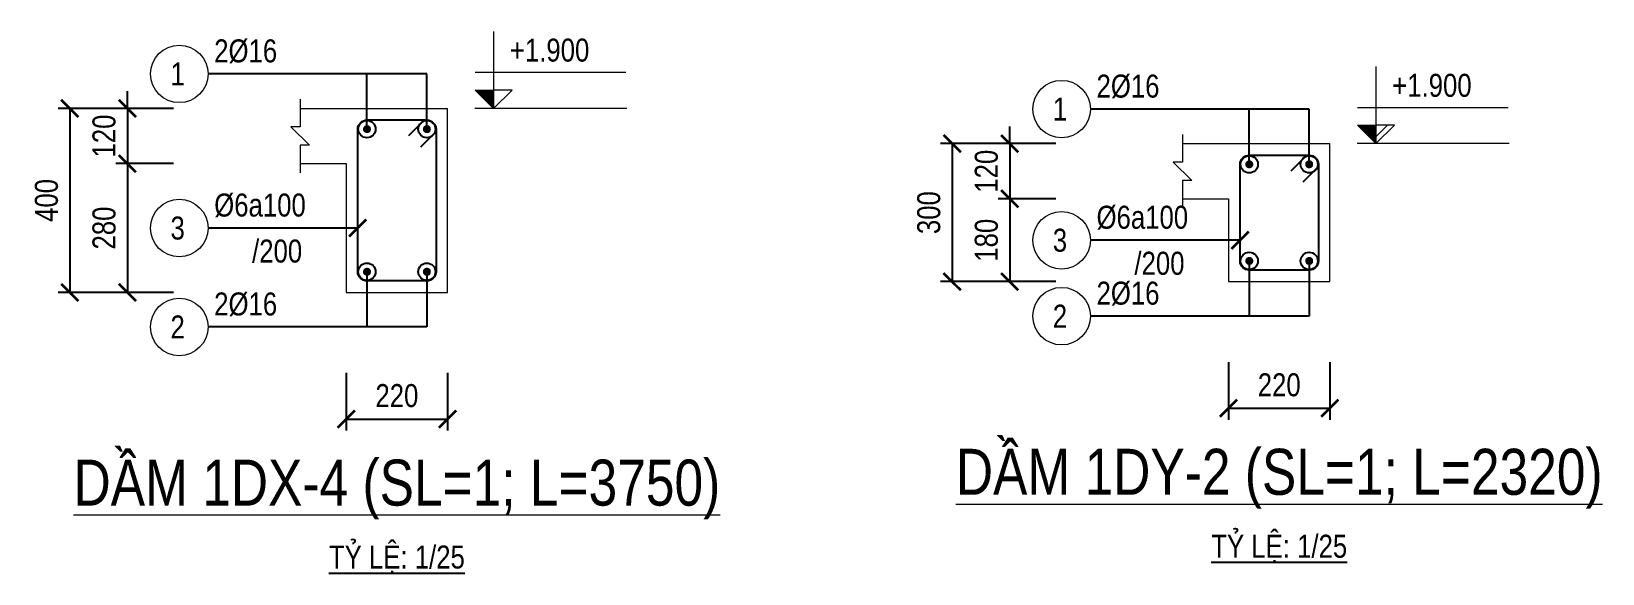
# Model space of a CAD drawing. Extents: x -165145 to 691808, y -202842 to 311040.
# Drawn here: x 277321 to 280731, y -87752 to -86573 of the extents above; entities that cross this region are included whole.
import ezdxf
from ezdxf.enums import TextEntityAlignment as Align

# ---------------------------------------------------------------- set-up
doc = ezdxf.new("R2010")
doc.units = 0
doc.header["$LTSCALE"] = 10
doc.header["$MEASUREMENT"] = 0
doc.layers.get('0').update_dxf_attribs({"linetype": 'CONTINUOUS'})
doc.layers.get('Defpoints').update_dxf_attribs({"color": 5, "linetype": 'CONTINUOUS'})
for name, color, linetype, lineweight in [('DCE_BaoBeTong', 4, 'CONTINUOUS', 18), ('DCE_Block', 8, 'CONTINUOUS', 9), ('DCE_Dim', 254, 'CONTINUOUS', 9), ('DCE_MCZiCZac', 144, 'CONTINUOUS', 13), ('DCE_ThepChu', 1, 'CONTINUOUS', 35), ('DCE_ThepChu.TTT', 5, 'CONTINUOUS', 35), ('DCE_ThepDai', 220, 'CONTINUOUS', 25)]:
    doc.layers.add(name, color=color, linetype=linetype, lineweight=lineweight)
doc.styles.add('Dce_Text', font='arial.ttf', dxfattribs={"width": 0.8})
doc.dimstyles.new('Dce_207MV', dxfattribs={"dimscale": 25, "dimtxt": 2.5, "dimasz": 1.5, "dimexe": 1, "dimexo": 2, "dimgap": 1, "dimtad": 1, "dimdec": 0, "dimrnd": 5, "dimtxsty": 'Dce_Text', "dimblk": 'ARCHTICK', "dimcen": 2.5, "dimclrd": 8, "dimclre": 8, "dimclrt": 3, "dimadec": 0, "dimazin": 0, "dimtfac": 1, "dimtdec": 0, "dimtix": 1, "dimtmove": 2, "dimatfit": 3, "dimldrblk": 'DOTBLANK', "dimfxl": 1, "dimarcsym": 0})
doc.dimstyles.new('Dce_208MV', dxfattribs={"dimscale": 25, "dimtxt": 2.5, "dimasz": 1.5, "dimexe": 1, "dimexo": 2, "dimgap": 1, "dimtad": 1, "dimdec": 0, "dimrnd": 5, "dimtxsty": 'Dce_Text', "dimblk": 'ARCHTICK', "dimcen": 2.5, "dimclrd": 8, "dimclre": 8, "dimclrt": 3, "dimadec": 0, "dimazin": 0, "dimtfac": 1, "dimtdec": 0, "dimtix": 1, "dimtmove": 2, "dimatfit": 3, "dimldrblk": 'ARCHTICK', "dimfxl": 1, "dimarcsym": 0})
doc.dimstyles.new('Dce_25MV', dxfattribs={"dimscale": 25, "dimtxt": 2, "dimasz": 1.5, "dimexe": 1, "dimexo": 2, "dimgap": 1, "dimtad": 1, "dimdec": 0, "dimrnd": 5, "dimtxsty": 'Dce_Text', "dimblk": 'ARCHTICK', "dimcen": 2.5, "dimclrd": 8, "dimclre": 8, "dimclrt": 3, "dimadec": 0, "dimazin": 0, "dimtfac": 1, "dimtdec": 0, "dimtix": 1, "dimtmove": 2, "dimatfit": 3, "dimldrblk": 'OBLIQUE', "dimfxl": 4, "dimfxlon": 1, "dimarcsym": 0})

# ---------------------------------------------------------------- blocks, each defined once
blk = doc.blocks.new('Dce_KhtMcThepChu')
blk.add_circle((-2.5, 0), 2.5)
at = {"color": 3, "style": 'Dce_Text', "width": 0.8}
blk.add_attdef('DKVAKC', (0.5366843562450043, 1), '', height=2, dxfattribs=at)
at = {"color": 11, "style": 'Dce_Text', "width": 0.8}
blk.add_attdef('SH', text='', height=2, dxfattribs=at).set_placement((-2.637789904502043, -1), align=Align.CENTER)
blk = doc.blocks.new('_ArchTick')
at = {"color": 0, "linetype": 'ByBlock', "const_width": 0.15}
blk.add_lwpolyline([(-0.5, -0.5), (0.5, 0.5)], dxfattribs=at)
blk = doc.blocks.new('Dce_CaoTrinh')
blk.add_hatch(color=256).paths.add_polyline_path([(-11.56125648126181, 1.596954857552191), (-13.17326738989505, 1.596954857552191), (-11.56125648126181, -5.456968210637569e-12)])
at = {"ltscale": 50}
h = blk.add_hatch(dxfattribs=at)
h.set_pattern_fill('ANSI31', color=8, scale=1.406250541793835, style=0)
h.set_pattern_definition([(45.00000000000001, (-11.56125648126181, 0), (-3.157122508925224, 3.157122508925225), [])])
h.paths.add_polyline_path([(-11.56125648126181, 1.596954857552191), (-11.56125648126181, -5.456968210637569e-12), (-9.949245572337531, 1.596954857552191)])
at = {"color": 8, "ltscale": 50}
for p, q in [((-13.15396137812058, 3.14083388047402), (-0.09178570810763631, 3.14083388047402)), ((0, 0), (-13.19995220639976, 0))]:
    blk.add_line(p, q, dxfattribs=at)
for points in [[(-11.56125648126181, 6.694950748638803), (-11.56125648126181, -5.456968210637569e-12)], [(-11.56125648126181, -5.456968210637569e-12), (-13.17326738989505, 1.596954857552191), (-11.56125648126181, 1.596954857552191)], [(-11.56125648126181, -5.456968210637569e-12), (-9.949245572337531, 1.596954857552191), (-11.56125648126181, 1.596954857552191)]]:
    blk.add_lwpolyline(points, dxfattribs=at)
at = {"color": 3, "style": 'Dce_Text', "width": 0.8}
blk.add_attdef('CT', (-10.15169207191502, 4.068271311698481), '', height=2, dxfattribs=at)
blk = doc.blocks.new('*D1431')
at = {"layer": 'DCE_Dim', "color": 8, "lineweight": -2, "transparency": 16777216}
for p, q in [((277504.3339734596, -86740.68180256328), (277379.3339734596, -86740.68180256328)), ((277404.3339734596, -86740.68180256328), (277404.3339734596, -87140.68180256328)), ((277504.3339734596, -87140.68180256328), (277379.3339734596, -87140.68180256328))]:
    blk.add_line(p, q, dxfattribs=at)
at = {"layer": 'Defpoints', "color": 0, "transparency": 16777216}
for p in [(277704.3339734586, -86740.68180256328), (277404.3339734596, -87140.68180256328), (277704.3339734586, -87140.68180256328)]:
    blk.add_point(p, dxfattribs=at)
at = {"layer": 'DCE_Dim', "color": 8, "lineweight": -2, "transparency": 16777216, "xscale": 37.5, "yscale": 37.5, "zscale": 37.5}
for p, rotation in [((277404.3339734596, -86740.68180256328), 90), ((277404.3339734596, -87140.68180256328), 270)]:
    blk.add_blockref('_ArchTick', p, dxfattribs=dict(at, rotation=rotation))
at = {"layer": 'DCE_Dim', "color": 3, "transparency": 16777216, "insert": (277353.8053240735, -86940.68180256334), "char_height": 50, "attachment_point": 5, "rotation": 90, "style": 'Dce_Text'}
blk.add_mtext('400', dxfattribs=at)
blk = doc.blocks.new('_Oblique')
at = {"color": 0, "linetype": 'ByBlock', "lineweight": -2}
blk.add_line((-0.5, -0.5), (0.5, 0.5), dxfattribs=at)
blk = doc.blocks.new('*D1432')
at = {"layer": 'DCE_Dim', "color": 8, "lineweight": -2, "transparency": 16777216}
for p, q in [((277529.3339734596, -86740.68180256328), (277529.3339734596, -86703.18180256328)), ((277629.3339734596, -86740.68180256328), (277504.3339734596, -86740.68180256328)), ((277529.3339734596, -86740.68180256328), (277529.3339734596, -86860.68180256328)), ((277629.3339734596, -86860.68180256328), (277504.3339734596, -86860.68180256328)), ((277529.3339734596, -86860.68180256328), (277529.3339734596, -86898.18180256328))]:
    blk.add_line(p, q, dxfattribs=at)
at = {"layer": 'Defpoints', "color": 0, "transparency": 16777216}
for p in [(277704.3339734586, -86740.68180256328), (277529.3339734596, -86860.68180256328), (277704.3339734586, -86860.68180256328)]:
    blk.add_point(p, dxfattribs=at)
at = {"layer": 'DCE_Dim', "color": 8, "lineweight": -2, "transparency": 16777216, "xscale": 37.5, "yscale": 37.5, "zscale": 37.5}
for p, rotation in [((277529.3339734596, -86740.68180256328), 270), ((277529.3339734596, -86860.68180256328), 90)]:
    blk.add_blockref('_ArchTick', p, dxfattribs=dict(at, rotation=rotation))
at = {"layer": 'DCE_Dim', "color": 3, "transparency": 16777216, "insert": (277478.8053240735, -86800.68180256334), "char_height": 50, "attachment_point": 5, "rotation": 90, "style": 'Dce_Text'}
blk.add_mtext('120', dxfattribs=at)
blk = doc.blocks.new('*D1433')
at = {"layer": 'DCE_Dim', "color": 8, "lineweight": -2, "transparency": 16777216}
for p, q in [((277629.3339734596, -86860.68180256328), (277504.3339734596, -86860.68180256328)), ((277529.3339734596, -86860.68180256328), (277529.3339734596, -87140.68180256328)), ((277629.3339734596, -87140.68180256328), (277504.3339734596, -87140.68180256328))]:
    blk.add_line(p, q, dxfattribs=at)
at = {"layer": 'Defpoints', "color": 0, "transparency": 16777216}
for p in [(277704.3339734586, -86860.68180256328), (277529.3339734596, -87140.68180256328), (277704.3339734586, -87140.68180256328)]:
    blk.add_point(p, dxfattribs=at)
at = {"layer": 'DCE_Dim', "color": 8, "lineweight": -2, "transparency": 16777216, "xscale": 37.5, "yscale": 37.5, "zscale": 37.5}
for p, rotation in [((277529.3339734596, -86860.68180256328), 90), ((277529.3339734596, -87140.68180256328), 270)]:
    blk.add_blockref('_ArchTick', p, dxfattribs=dict(at, rotation=rotation))
at = {"layer": 'DCE_Dim', "color": 3, "transparency": 16777216, "insert": (277478.8053240735, -87000.68180256334), "char_height": 50, "attachment_point": 5, "rotation": 90, "style": 'Dce_Text'}
blk.add_mtext('280', dxfattribs=at)
blk = doc.blocks.new('*D1434')
at = {"layer": 'DCE_Dim', "color": 8, "lineweight": -2, "transparency": 16777216}
for p, q in [((278004.3339734584, -87315.68180256325), (278004.3339734584, -87440.68180256325)), ((278224.3339734584, -87315.68180256325), (278224.3339734584, -87440.68180256325)), ((278004.3339734584, -87415.68180256325), (278224.3339734584, -87415.68180256325))]:
    blk.add_line(p, q, dxfattribs=at)
at = {"layer": 'Defpoints', "color": 0, "transparency": 16777216}
for p in [(278004.3339734584, -87240.68180256325), (278224.3339734584, -87240.68180256325), (278224.3339734584, -87415.68180256325)]:
    blk.add_point(p, dxfattribs=at)
at = {"layer": 'DCE_Dim', "color": 8, "lineweight": -2, "transparency": 16777216, "xscale": 37.5, "yscale": 37.5, "zscale": 37.5, "rotation": 180}
blk.add_blockref('_ArchTick', (278004.3339734584, -87415.68180256325), dxfattribs=at)
at = {"layer": 'DCE_Dim', "color": 8, "lineweight": -2, "transparency": 16777216, "xscale": 37.5, "yscale": 37.5, "zscale": 37.5}
blk.add_blockref('_ArchTick', (278224.3339734584, -87415.68180256325), dxfattribs=at)
at = {"layer": 'DCE_Dim', "color": 3, "transparency": 16777216, "insert": (278114.3339734584, -87365.15315317716), "char_height": 50, "attachment_point": 5, "style": 'Dce_Text'}
blk.add_mtext('220', dxfattribs=at)
blk = doc.blocks.new('_DotBlank')
at = {"color": 0, "linetype": 'ByBlock', "lineweight": -2}
blk.add_line((-0.5, 0), (-1, 0), dxfattribs=at)
blk.add_circle((0, 0), 0.5, dxfattribs=at)
blk = doc.blocks.new('Dce_McThepChu')
at = {"color": 0}
for p, q in [((-0.5, 0), (0.5, 0)), ((-0.3535533905960619, 0.353553390592424), (0.3535533905960619, -0.353553390592424)), ((0.3535533905960619, 0.353553390592424), (-0.3535533905960619, -0.353553390592424)), ((0, 0.5), (0, -0.5))]:
    blk.add_line(p, q, dxfattribs=at)
at = {"color": 0, "const_width": 0.08333333333333334}
blk.add_lwpolyline([(-0.5, -1.818989403545856e-12, 1), (0.5000000000145519, -1.818989403545856e-12, 1), (-0.5, -1.818989403545856e-12, 1)], format="xyb", dxfattribs=at)
blk = doc.blocks.new('Dce_KhTenDam')
at = {"color": 255, "linetype": 'ByBlock', "lineweight": -2, "style": 'Dce_Text', "width": 0.8}
blk.add_attdef('TENDAM', text='', height=2, dxfattribs=at).set_placement((0, 0.7353247664414084), align=Align.CENTER)
at = {"color": 11, "lineweight": 25, "style": 'Dce_Text', "width": 0.8}
blk.add_attdef('TL', text='', height=1, dxfattribs=at).set_placement((0, -1.999434476778333), align=Align.CENTER)
blk = doc.blocks.new('Dce_KyHieuChuGiuaLoai2')
at = {"style": 'Dce_Text', "width": 0.8}
blk.add_attdef('DKVAKC', text='', height=2, dxfattribs=at).set_placement((0, 0), align=Align.MIDDLE_CENTER)
blk = doc.blocks.new('*D1437')
at = {"layer": 'DCE_Dim', "color": 8, "lineweight": -2, "transparency": 16777216}
for p, q in [((279419.6088952036, -86817.19767681407), (279294.6088952036, -86817.19767681407)), ((279319.6088952036, -86817.19767681407), (279319.6088952036, -87117.19767681407)), ((279419.6088952036, -87117.19767681407), (279294.6088952036, -87117.19767681407))]:
    blk.add_line(p, q, dxfattribs=at)
at = {"layer": 'Defpoints', "color": 0, "transparency": 16777216}
for p in [(279619.608895202, -86817.19767681407), (279319.6088952036, -87117.19767681407), (279619.608895202, -87117.19767681407)]:
    blk.add_point(p, dxfattribs=at)
at = {"layer": 'DCE_Dim', "color": 8, "lineweight": -2, "transparency": 16777216, "xscale": 37.5, "yscale": 37.5, "zscale": 37.5}
for p, rotation in [((279319.6088952036, -86817.19767681407), 90), ((279319.6088952036, -87117.19767681407), 270)]:
    blk.add_blockref('_ArchTick', p, dxfattribs=dict(at, rotation=rotation))
at = {"layer": 'DCE_Dim', "color": 3, "transparency": 16777216, "insert": (279269.0631926115, -86967.19767681413), "char_height": 50, "attachment_point": 5, "rotation": 90, "style": 'Dce_Text'}
blk.add_mtext('300', dxfattribs=at)
blk = doc.blocks.new('*D1438')
at = {"layer": 'DCE_Dim', "color": 8, "lineweight": -2, "transparency": 16777216}
for p, q in [((279444.6088952036, -86817.19767681407), (279444.6088952036, -86779.69767681407)), ((279544.6088952036, -86817.19767681407), (279419.6088952036, -86817.19767681407)), ((279444.6088952036, -86817.19767681407), (279444.6088952036, -86937.19767681407)), ((279544.6088952036, -86937.19767681407), (279419.6088952036, -86937.19767681407)), ((279444.6088952036, -86937.19767681407), (279444.6088952036, -86974.69767681407))]:
    blk.add_line(p, q, dxfattribs=at)
at = {"layer": 'Defpoints', "color": 0, "transparency": 16777216}
for p in [(279619.608895202, -86817.19767681407), (279444.6088952036, -86937.19767681407), (279619.608895202, -86937.19767681407)]:
    blk.add_point(p, dxfattribs=at)
at = {"layer": 'DCE_Dim', "color": 8, "lineweight": -2, "transparency": 16777216, "xscale": 37.5, "yscale": 37.5, "zscale": 37.5}
for p, rotation in [((279444.6088952036, -86817.19767681407), 270), ((279444.6088952036, -86937.19767681407), 90)]:
    blk.add_blockref('_ArchTick', p, dxfattribs=dict(at, rotation=rotation))
at = {"layer": 'DCE_Dim', "color": 3, "transparency": 16777216, "insert": (279394.0802458175, -86877.19767681413), "char_height": 50, "attachment_point": 5, "rotation": 90, "style": 'Dce_Text'}
blk.add_mtext('120', dxfattribs=at)
blk = doc.blocks.new('*D1439')
at = {"layer": 'DCE_Dim', "color": 8, "lineweight": -2, "transparency": 16777216}
for p, q in [((279544.6088952036, -86937.19767681407), (279419.6088952036, -86937.19767681407)), ((279444.6088952036, -86937.19767681407), (279444.6088952036, -87117.19767681407)), ((279544.6088952036, -87117.19767681407), (279419.6088952036, -87117.19767681407))]:
    blk.add_line(p, q, dxfattribs=at)
at = {"layer": 'Defpoints', "color": 0, "transparency": 16777216}
for p in [(279619.608895202, -86937.19767681407), (279444.6088952036, -87117.19767681407), (279619.608895202, -87117.19767681407)]:
    blk.add_point(p, dxfattribs=at)
at = {"layer": 'DCE_Dim', "color": 8, "lineweight": -2, "transparency": 16777216, "xscale": 37.5, "yscale": 37.5, "zscale": 37.5}
for p, rotation in [((279444.6088952036, -86937.19767681407), 90), ((279444.6088952036, -87117.19767681407), 270)]:
    blk.add_blockref('_ArchTick', p, dxfattribs=dict(at, rotation=rotation))
at = {"layer": 'DCE_Dim', "color": 3, "transparency": 16777216, "insert": (279394.0802458175, -87027.19767681413), "char_height": 50, "attachment_point": 5, "rotation": 90, "style": 'Dce_Text'}
blk.add_mtext('180', dxfattribs=at)
blk = doc.blocks.new('*D1440')
at = {"layer": 'DCE_Dim', "color": 8, "lineweight": -2, "transparency": 16777216}
for p, q in [((279919.6088952019, -87292.19767681404), (279919.6088952019, -87417.19767681404)), ((280139.6088952019, -87292.19767681404), (280139.6088952019, -87417.19767681404)), ((279919.6088952019, -87392.19767681404), (280139.6088952019, -87392.19767681404))]:
    blk.add_line(p, q, dxfattribs=at)
at = {"layer": 'Defpoints', "color": 0, "transparency": 16777216}
for p in [(279919.6088952019, -87217.19767681404), (280139.6088952019, -87217.19767681404), (280139.6088952019, -87392.19767681404)]:
    blk.add_point(p, dxfattribs=at)
at = {"layer": 'DCE_Dim', "color": 8, "lineweight": -2, "transparency": 16777216, "xscale": 37.5, "yscale": 37.5, "zscale": 37.5, "rotation": 180}
blk.add_blockref('_ArchTick', (279919.6088952019, -87392.19767681404), dxfattribs=at)
at = {"layer": 'DCE_Dim', "color": 8, "lineweight": -2, "transparency": 16777216, "xscale": 37.5, "yscale": 37.5, "zscale": 37.5}
blk.add_blockref('_ArchTick', (280139.6088952019, -87392.19767681404), dxfattribs=at)
at = {"layer": 'DCE_Dim', "color": 3, "transparency": 16777216, "insert": (280029.6088952019, -87341.66902742795), "char_height": 50, "attachment_point": 5, "style": 'Dce_Text'}
blk.add_mtext('220', dxfattribs=at)

msp = doc.modelspace()

# ---------------------------------------------------------------- linework, layer by layer
at = {"layer": 'DCE_BaoBeTong'}
for points in [[(277904.3339734584, -86860.68180256325), (278004.3339734584, -86860.68180256325), (278004.3339734584, -87140.68180256325), (278224.3339734584, -87140.68180256325), (278224.3339734584, -86860.68180256325), (278224.3339734584, -86740.68180256325)], [(277904.3339734584, -86740.68180256325), (278224.3339734584, -86740.68180256325)], [(279819.6088952019, -86937.19767681404), (279919.6088952019, -86937.19767681404), (279919.6088952019, -87117.19767681404), (280139.6088952019, -87117.19767681404), (280139.6088952019, -86937.19767681404), (280139.6088952019, -86817.19767681404)], [(279819.6088952019, -86817.19767681404), (280139.6088952019, -86817.19767681404)]]:
    msp.add_lwpolyline(points, dxfattribs=at)
at = {"layer": 'DCE_MCZiCZac'}
for points in [[(277904.3339734584, -86720.68180256325), (277904.3339734584, -86780.68180256325), (277884.3339734584, -86780.68180256325), (277924.3339734584, -86820.68180256325), (277904.3339734584, -86820.68180256325), (277904.3339734584, -86880.68180256325)], [(279819.6088952019, -86797.19767681404), (279819.6088952019, -86857.19767681404), (279799.6088952019, -86857.19767681404), (279839.6088952019, -86897.19767681404), (279819.6088952019, -86897.19767681404), (279819.6088952019, -86957.19767681404)]]:
    msp.add_lwpolyline(points, dxfattribs=at)
at = {"layer": 'DCE_ThepDai'}
for points in [[(278140.3928479615, -86799.62292806021), (278174.3339734584, -86765.68180256325), (278179.3339734584, -86765.68180256325, -0.3926990816987241), (278199.3339734584, -86785.68180256325), (278199.3339734584, -87095.68180256325, -0.3926990816987241), (278179.3339734584, -87115.68180256325), (278049.3339734584, -87115.68180256325, -0.3926990816987241), (278029.3339734584, -87095.68180256325), (278029.3339734584, -86785.68180256325, -0.3926990816987241), (278049.3339734584, -86765.68180256325), (278179.3339734584, -86765.68180256325, -0.3926990816987241), (278199.3339734584, -86785.68180256325), (278199.3339734584, -86790.68180256325), (278165.3928479615, -86824.62292806021)], [(280055.6677697049, -86876.138802311), (280089.6088952019, -86842.19767681404), (280094.6088952019, -86842.19767681404, -0.3926990816987241), (280114.6088952019, -86862.19767681404), (280114.6088952019, -87072.19767681404, -0.3926990816987241), (280094.6088952019, -87092.19767681404), (279964.6088952019, -87092.19767681404, -0.3926990816987241), (279944.6088952019, -87072.19767681404), (279944.6088952019, -86862.19767681404, -0.3926990816987241), (279964.6088952019, -86842.19767681404), (280094.6088952019, -86842.19767681404, -0.3926990816987241), (280114.6088952019, -86862.19767681404), (280114.6088952019, -86867.19767681404), (280080.6677697049, -86901.138802311)]]:
    msp.add_lwpolyline(points, format="xyb", dxfattribs=at)

# ---------------------------------------------------------------- block references
at = {"xscale": 25, "yscale": 25, "zscale": 25}
for p in [(277854.3339734584, -87050.68180256325), (279769.6088952019, -87077.19767681404)]:
    msp.add_blockref('Dce_KyHieuChuGiuaLoai2', p, dxfattribs=at).add_auto_attribs({'DKVAKC': '/200'})
at = {"layer": 'DCE_Block'}
for name, p, xscale, yscale, zscale, values in [('Dce_KhtMcThepChu', (277704.3339734584, -86665.68180256325), 25, 25, 25, {'DKVAKC': '2%%c16', 'SH': '1'}), ('Dce_CaoTrinh', (278613.3653734585, -86740.68180256325), 25, 25, 25, {'CT': '+1.900  '}), ('Dce_CaoTrinh', (280528.6402952019, -86817.19767681404), 25, 25, 25, {'CT': '+1.900  '}), ('Dce_KhtMcThepChu', (279619.6088952019, -86742.19767681404), 25, 25, 25, {'DKVAKC': '2%%c16', 'SH': '1'}), ('Dce_KhtMcThepChu', (277704.3339734584, -87000.68180256325), 25, 25, 25, {'DKVAKC': '%%c6a100', 'SH': '3'}), ('Dce_KhtMcThepChu', (279619.6088952019, -87027.19767681404), 25, 25, 25, {'DKVAKC': '%%c6a100', 'SH': '3'}), ('Dce_KhtMcThepChu', (279619.6088952019, -87192.19767681404), 25, 25, 25, {'DKVAKC': '2%%c16', 'SH': '2'}), ('Dce_KhtMcThepChu', (277704.3339734584, -87215.68180256325), 25, 25, 25, {'DKVAKC': '2%%c16', 'SH': '2'}), ('Dce_KhTenDam', (278114.3339734584, -87640.68180256325), 50, 50, 50, {'TENDAM': '%%uDẦM 1DX-4 (SL=1; L=3750)', 'TL': '%%UTỶ LỆ: 1/25'}), ('Dce_KhTenDam', (280029.6088952019, -87617.19767681404), 50, 50, 50, {'TENDAM': '%%uDẦM 1DY-2 (SL=1; L=2320)', 'TL': '%%UTỶ LỆ: 1/25'})]:
    msp.add_blockref(name, p, dxfattribs=dict(at, xscale=xscale, yscale=yscale, zscale=zscale)).add_auto_attribs(values)
at = {"layer": 'DCE_ThepChu', "xscale": 16, "yscale": 16, "zscale": 16}
for p in [(278179.3339734584, -86785.68180256325), (280094.6088952019, -86862.19767681404), (280094.6088952019, -87072.19767681404), (278179.3339734584, -87095.68180256325)]:
    msp.add_blockref('Dce_McThepChu', p, dxfattribs=at)
at = {"layer": 'DCE_ThepChu.TTT', "xscale": 16, "yscale": 16, "zscale": 16}
for p in [(278049.3339734584, -86785.68180256325), (279964.6088952019, -86862.19767681404), (279964.6088952019, -87072.19767681404), (278049.3339734584, -87095.68180256325)]:
    msp.add_blockref('Dce_McThepChu', p, dxfattribs=at)

# ---------------------------------------------------------------- dimensions: what is measured, and where the dimension line sits
at = {"layer": 'DCE_Dim'}
for base, p1, p2, picture, middle in [((277404.3339734596, -87140.68180256328), (277704.3339734584, -86740.68180256325), (277704.3339734584, -87140.68180256325), '*D1431', (277353.8053240735, -86940.68180256334)), ((277529.3339734596, -86860.68180256328), (277704.3339734584, -86740.68180256325), (277704.3339734584, -86860.68180256325), '*D1432', (277478.8053240735, -86800.68180256334)), ((279319.6088952036, -87117.19767681407), (279619.6088952019, -86817.19767681404), (279619.6088952019, -87117.19767681404), '*D1437', (279269.0631926115, -86967.19767681413)), ((279444.6088952036, -86937.19767681407), (279619.6088952019, -86817.19767681404), (279619.6088952019, -86937.19767681404), '*D1438', (279394.0802458175, -86877.19767681413)), ((277529.3339734596, -87140.68180256328), (277704.3339734584, -86860.68180256325), (277704.3339734584, -87140.68180256325), '*D1433', (277478.8053240735, -87000.68180256334)), ((279444.6088952036, -87117.19767681407), (279619.6088952019, -86937.19767681404), (279619.6088952019, -87117.19767681404), '*D1439', (279394.0802458175, -87027.19767681413))]:
    dim = msp.add_linear_dim(base=base, p1=p1, p2=p2, angle=90, dimstyle='Dce_25MV', dxfattribs=at)
    dim.commit()
    dim.dimension.update_dxf_attribs({"geometry": picture, "text_midpoint": middle})
for base, p1, p2, picture, middle in [((280139.6088952019, -87392.19767681404), (279919.6088952019, -87217.19767681404), (280139.6088952019, -87217.19767681404), '*D1440', (280029.6088952019, -87341.66902742795)), ((278224.3339734584, -87415.68180256325), (278004.3339734584, -87240.68180256325), (278224.3339734584, -87240.68180256325), '*D1434', (278114.3339734584, -87365.15315317716))]:
    dim = msp.add_linear_dim(base=base, p1=p1, p2=p2, dimstyle='Dce_25MV', dxfattribs=at)
    dim.commit()
    dim.dimension.update_dxf_attribs({"geometry": picture, "text_midpoint": middle})

# ---------------------------------------------------------------- leaders
at = {"layer": 'DCE_Block'}
for points, dimstyle in [([(278049.3339734584, -86785.68180256325), (278049.3339734584, -86665.68180256325), (277704.3339734584, -86665.68180256325)], 'Dce_207MV'), ([(278179.3339734584, -86785.68180256325), (278179.3339734584, -86665.68180256325), (277704.3339734584, -86665.68180256325)], 'Dce_207MV'), ([(279964.6088952019, -86862.19767681404), (279964.6088952019, -86742.19767681404), (279619.6088952019, -86742.19767681404)], 'Dce_207MV'), ([(280094.6088952019, -86862.19767681404), (280094.6088952019, -86742.19767681404), (279619.6088952019, -86742.19767681404)], 'Dce_207MV'), ([(278029.3339734584, -87000.68180256325), (277704.3339734584, -87000.68180256325)], 'Dce_208MV'), ([(279944.6088952019, -87027.19767681404), (279619.6088952019, -87027.19767681404)], 'Dce_208MV'), ([(279964.6088952019, -87072.19767681404), (279964.6088952019, -87192.19767681404), (279619.6088952019, -87192.19767681404)], 'Dce_207MV'), ([(280094.6088952019, -87072.19767681404), (280094.6088952019, -87192.19767681404), (279619.6088952019, -87192.19767681404)], 'Dce_207MV'), ([(278049.3339734584, -87095.68180256325), (278049.3339734584, -87215.68180256325), (277704.3339734584, -87215.68180256325)], 'Dce_207MV'), ([(278179.3339734584, -87095.68180256325), (278179.3339734584, -87215.68180256325), (277704.3339734584, -87215.68180256325)], 'Dce_207MV')]:
    msp.add_leader(points, dimstyle=dimstyle, dxfattribs=at)

doc.saveas('drawing.dxf')
